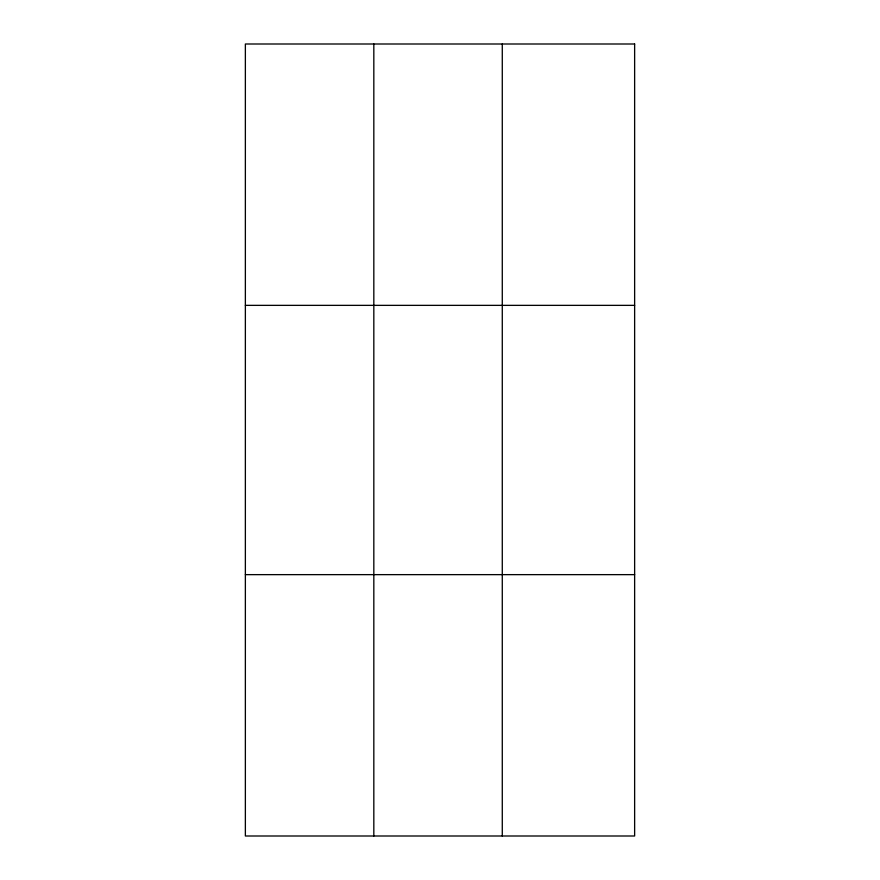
<?xml version="1.0" encoding="UTF-8"?>
<svg xmlns="http://www.w3.org/2000/svg" width="880" height="880" viewBox="0 0 880 880"><rect width="100%" height="100%" fill="white"/><g stroke="black" fill="none" stroke-linecap="round" stroke-linejoin="round"><path stroke-width="1.32" d="M373.824 44L373.824 836M502.282 44L502.282 836M245.366 305.36L634.634 305.36M245.366 574.64L634.634 574.64M634.634 44L634.634 836L245.366 836L245.366 44L634.634 44"/></g></svg>
